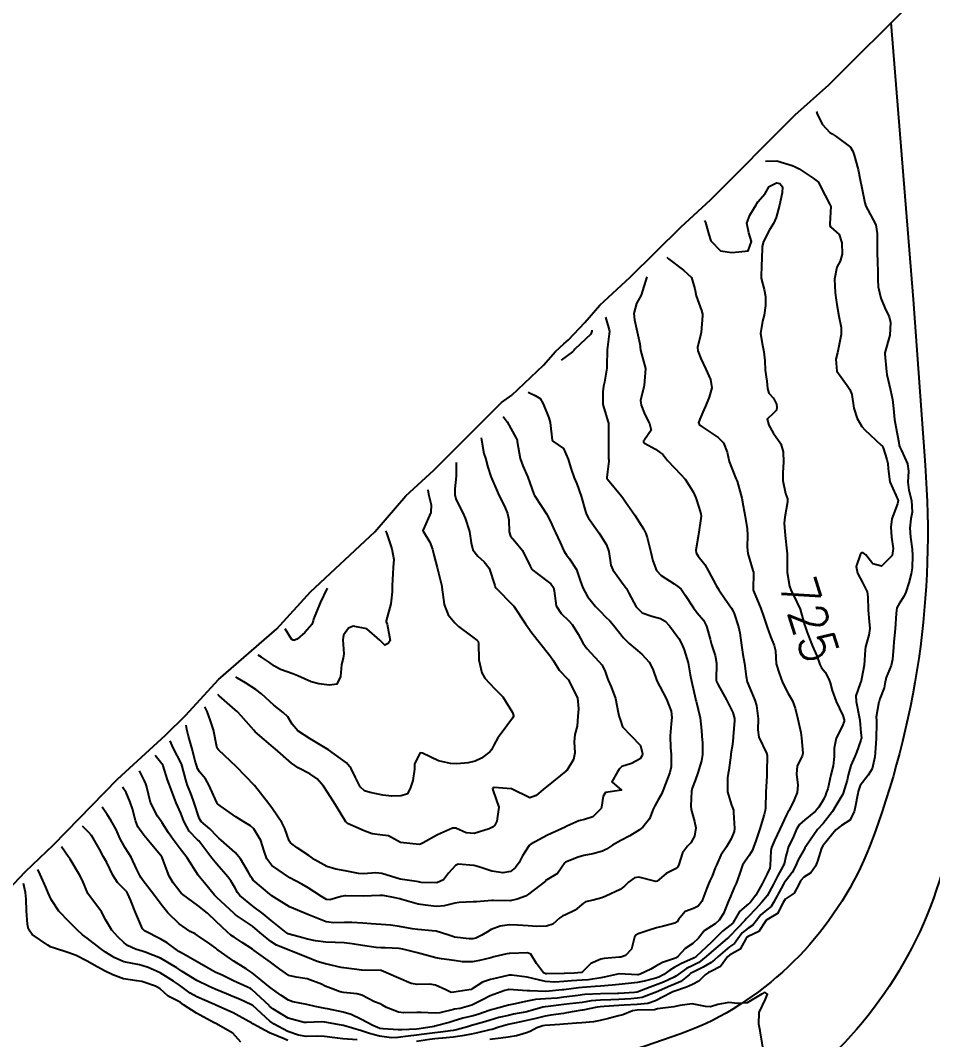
# Model space of a CAD drawing. Header units: metres. Extents: x 318500 to 325275, y 7408834 to 7428799.
# Drawn here: x 320435.3 to 320534.7, y 7414745.8 to 7414856.9 of the extents above; entities that cross this region are included whole.
import ezdxf
from ezdxf.enums import TextEntityAlignment as Align

# ---------------------------------------------------------------- set-up
doc = ezdxf.new("R2010")
doc.units = ezdxf.units.M
doc.header["$MEASUREMENT"] = 0
for name, color, linetype in [('Area', 45, 'Continuous'), ('Cotas', 45, 'Continuous'), ('Curvas de Nivel 1m', 11, 'Continuous'), ('Curvas de Nivel 5m', 15, 'Continuous'), ('Vias Primárias', 230, 'Continuous')]:
    doc.layers.add(name, color=color, linetype=linetype)
doc.styles.add('Style-STANDARD', font='STANDARD.shx')

msp = doc.modelspace()

# ---------------------------------------------------------------- linework, layer by layer
at = {"layer": 'Area'}
msp.add_lwpolyline([(320433.32, 7414761.45), (320435.8, 7414764.08), (320438.86, 7414766.99), (320445.84, 7414774.17), (320451.06, 7414778.94), (320453.3, 7414781.13), (320456.85, 7414785.02), (320463.21, 7414790.54), (320466.86, 7414794.56), (320473.9, 7414801.11), (320477.28, 7414805.05), (320480.32, 7414807.85), (320483.43, 7414810.95), (320485.82, 7414813.36), (320487.68, 7414815.2), (320488.81, 7414816), (320492.25, 7414819.27), (320493.56, 7414820.77), (320494.49, 7414821.61), (320494.98, 7414822.04), (320496.77, 7414823.93), (320498.42, 7414825.82), (320501.72, 7414828.86), (320507.27, 7414834.35), (320510.46, 7414837.3), (320519.71, 7414846.58), (320523.38, 7414849.85), (320532.69, 7414859.17)], dxfattribs=at)
at = {"layer": 'Curvas de Nivel 1m', "flags": 128}
for points, elevation in [([(320522.01, 7414846.92), (320522.09, 7414846.68), (320522.65, 7414845.56), (320523.49, 7414844.65), (320523.74, 7414844.49), (320524.16, 7414844.22), (320525.72, 7414843.04), (320525.99, 7414842.62), (320526.14, 7414842.17), (320526.57, 7414840.61), (320526.79, 7414839.49), (320526.95, 7414838.61), (320527.28, 7414836.96), (320527.39, 7414836.6), (320527.62, 7414836.21), (320528.47, 7414834.59), (320528.65, 7414833.64), (320528.64, 7414832.58), (320528.65, 7414831.5), (320528.67, 7414830.58), (320528.7, 7414829.41), (320528.7, 7414828.58), (320528.75, 7414827.81), (320529.02, 7414826.58), (320529.48, 7414825.53), (320529.94, 7414824.56), (320530.07, 7414823.95), (320530.01, 7414822.56), (320529.47, 7414820.62), (320529.46, 7414820.57), (320529.46, 7414820.52), (320529.65, 7414818.57), (320529.69, 7414818.26), (320530.08, 7414816.56), (320530.32, 7414815.53), (320530.43, 7414814.55), (320530.52, 7414813.35), (320530.66, 7414812.55), (320530.99, 7414810.84), (320531.04, 7414810.54), (320531.09, 7414810.36), (320531.27, 7414809.98), (320531.93, 7414808.53), (320532.04, 7414807.74), (320531.97, 7414806.53), (320532.1, 7414805.65), (320532.39, 7414804.53), (320532.46, 7414803.26), (320532.29, 7414802.53), (320532.19, 7414801.5), (320532.28, 7414800.53), (320532.43, 7414799.23), (320532.5, 7414798.53), (320532.45, 7414797.18), (320532.32, 7414796.53), (320532.07, 7414795.55), (320531.75, 7414794.53), (320531.54, 7414794.05), (320531.05, 7414793.33), (320530.77, 7414792.82), (320530.73, 7414792.54), (320530.72, 7414792.23), (320530.59, 7414790.55), (320530.44, 7414789.11), (320530.4, 7414788.55), (320530.31, 7414787.21), (320530.15, 7414786.55), (320529.63, 7414785.24), (320529.47, 7414784.56), (320529.4, 7414784.1), (320528.91, 7414782.9), (320528.85, 7414782.63), (320528.83, 7414782.57), (320528.54, 7414780.92), (320528.55, 7414780.57), (320528.57, 7414780.26), (320528.52, 7414778.58), (320528.41, 7414777.01), (320528.37, 7414776.58), (320528.1, 7414775.29), (320527.65, 7414774.59), (320526.79, 7414773.46), (320526.56, 7414772.83), (320526.52, 7414772.6), (320526.24, 7414771.12), (320526.11, 7414770.61), (320525.67, 7414769.68), (320524.73, 7414769.12), (320524.14, 7414768.63), (320522.7, 7414766.9), (320522.57, 7414766.65), (320522.12, 7414765.21), (320521.91, 7414764.66), (320521.4, 7414763.93), (320520.65, 7414763.49), (320520.26, 7414763.07), (320520.08, 7414762.69), (320519.59, 7414761.73), (320518.62, 7414761.09), (320518.37, 7414760.7), (320517.78, 7414759.53), (320516.59, 7414758.82), (320516.54, 7414758.78), (320516.51, 7414758.73), (320515.74, 7414757.57), (320514.56, 7414757), (320514.41, 7414756.91), (320514.32, 7414756.76), (320513.69, 7414755.63), (320512.54, 7414754.97), (320512.32, 7414754.78), (320511.57, 7414753.74), (320510.52, 7414753.21), (320510.24, 7414753.09), (320509.88, 7414752.82), (320509.18, 7414752.15), (320508.49, 7414751.78), (320507.85, 7414751.48), (320506.48, 7414751.01), (320506.37, 7414750.97), (320506.16, 7414750.86), (320504.47, 7414749.99), (320503.64, 7414749.72), (320502.47, 7414749.6), (320501.07, 7414749.54), (320500.47, 7414749.49), (320498.87, 7414749.37), (320498.46, 7414749.35), (320498.12, 7414749.32), (320496.57, 7414748.99), (320496.48, 7414748.97), (320496.46, 7414748.96), (320494.79, 7414748.68), (320494.45, 7414748.63), (320493.07, 7414748.42), (320492.45, 7414748.32), (320491.43, 7414748.08), (320490.44, 7414747.84), (320489.81, 7414747.71), (320488.43, 7414747.42), (320488.18, 7414747.36), (320487.4, 7414747.12), (320486.67, 7414746.88), (320486.43, 7414746.82), (320485.06, 7414746.5), (320484.42, 7414746.37), (320483.4, 7414746.18), (320482.41, 7414746.02), (320481.66, 7414745.95), (320480.41, 7414745.85), (320479.84, 7414745.78), (320478.41, 7414745.56)], 723), ([(320516.48, 7414841.53), (320517.69, 7414841.55), (320519.36, 7414841.03), (320519.68, 7414840.9), (320520.14, 7414840.7), (320521.67, 7414839.68), (320522.23, 7414839.23), (320522.5, 7414838.67), (320523.42, 7414836.87), (320523.56, 7414836.65), (320523.58, 7414836.6), (320523.46, 7414834.65), (320523.46, 7414834.52), (320523.6, 7414834.34), (320524.49, 7414833.54), (320524.78, 7414832.63), (320524.83, 7414831.37), (320524.59, 7414830.63), (320524.23, 7414829.95), (320523.98, 7414828.64), (320524.05, 7414827.19), (320524.12, 7414826.64), (320524.25, 7414825.88), (320524.47, 7414824.64), (320524.7, 7414823.38), (320524.7, 7414822.63), (320524.52, 7414821.73), (320524.31, 7414820.64), (320524.12, 7414819.93), (320524.25, 7414818.64), (320525.37, 7414817.06), (320525.67, 7414816.62), (320525.87, 7414816.1), (320526.09, 7414814.61), (320526.46, 7414813.47), (320526.96, 7414812.6), (320527.3, 7414812.25), (320529.08, 7414810.57), (320529.19, 7414810.48), (320529.28, 7414810.29), (320529.69, 7414808.99), (320529.79, 7414808.56), (320529.82, 7414808), (320530, 7414806.56), (320530.66, 7414805.1), (320530.91, 7414804.54), (320530.84, 7414804.18), (320530.24, 7414802.55), (320530.11, 7414801.61), (320530.2, 7414800.55), (320530.39, 7414799.29), (320530.28, 7414798.55), (320529.11, 7414797.39), (320528.16, 7414797.64), (320527.41, 7414798.6), (320527.12, 7414798.83), (320526.92, 7414798.81), (320526.79, 7414798.6), (320526.36, 7414797.35), (320526.48, 7414796.61), (320527.08, 7414795.51), (320527.53, 7414794.59), (320527.62, 7414794.03), (320527.66, 7414792.59), (320527.77, 7414791.33), (320527.82, 7414790.59), (320527.73, 7414789.87), (320527.36, 7414788.59), (320527.31, 7414788.27), (320527.2, 7414786.6), (320526.94, 7414785.07), (320526.84, 7414784.7), (320526.79, 7414784.6), (320526.29, 7414783.23), (320526.33, 7414782.61), (320526.72, 7414780.76), (320526.75, 7414780.6), (320526.87, 7414779.21), (320526.91, 7414778.65), (320526.91, 7414778.6), (320526.9, 7414778.56), (320526.86, 7414778.4), (320526.38, 7414777.06), (320526.19, 7414776.61), (320525.78, 7414775.64), (320525.49, 7414774.61), (320525.35, 7414774.05), (320524.92, 7414772.62), (320524.88, 7414772.52), (320524.78, 7414772.35), (320524.13, 7414771.26), (320523.76, 7414770.63), (320522.73, 7414769.34), (320522.13, 7414768.66), (320520.85, 7414766.83), (320520.76, 7414766.68), (320520.74, 7414766.64), (320520.7, 7414766.58), (320520.02, 7414765.35), (320519.75, 7414764.69), (320519.37, 7414763.98), (320518.65, 7414763.05), (320518.5, 7414762.84), (320518.43, 7414762.7), (320518.17, 7414762.24), (320517.35, 7414760.72), (320517.07, 7414760.27), (320516.61, 7414759.91), (320515.96, 7414759.38), (320515.47, 7414758.75), (320515.08, 7414758.25), (320514.58, 7414757.92), (320513.92, 7414757.42), (320513.43, 7414756.77), (320513.07, 7414756.26), (320512.55, 7414755.87), (320511.25, 7414754.8), (320510.89, 7414754.45), (320510.53, 7414754.19), (320509.68, 7414753.67), (320508.51, 7414753.1), (320508.34, 7414753.01), (320508.13, 7414752.84), (320507.24, 7414752.11), (320506.49, 7414751.76), (320505.85, 7414751.51), (320504.48, 7414750.9), (320504.44, 7414750.89), (320503.02, 7414750.36), (320502.47, 7414750.27), (320501.79, 7414750.23), (320500.47, 7414750.14), (320499.62, 7414750.1), (320498.47, 7414750.06), (320497.47, 7414749.98), (320496.47, 7414749.83), (320495.11, 7414749.65), (320494.47, 7414749.58), (320492.79, 7414749.37), (320492.46, 7414749.34), (320492.2, 7414749.31), (320491.32, 7414749.06), (320490.66, 7414748.86), (320490.46, 7414748.81), (320489.01, 7414748.53), (320488.45, 7414748.41), (320487.39, 7414748.17), (320486.44, 7414747.9), (320485.86, 7414747.71), (320484.43, 7414747.29), (320484.32, 7414747.26), (320484, 7414747.16), (320482.77, 7414746.83), (320482.42, 7414746.77), (320481.03, 7414746.59), (320480.42, 7414746.52), (320479.28, 7414746.36), (320478.42, 7414746.26), (320477.51, 7414746.15), (320476.41, 7414746.01), (320475.7, 7414745.98), (320474.41, 7414746.13), (320473.29, 7414746.43), (320472.42, 7414746.71), (320470.47, 7414747.3), (320470.43, 7414747.31), (320470.25, 7414747.34), (320468.43, 7414747.67), (320468.11, 7414747.7), (320466.43, 7414747.64), (320466.18, 7414747.65), (320464.44, 7414748.11), (320462.77, 7414749.13), (320462.46, 7414749.39), (320462.39, 7414749.45), (320460.48, 7414751.24), (320460.34, 7414751.33), (320460, 7414751.48), (320458.49, 7414752.19), (320457.24, 7414752.78), (320456.5, 7414753.13), (320455.74, 7414753.54), (320454.52, 7414754.26), (320453, 7414755.1), (320452.54, 7414755.38), (320452.25, 7414755.58), (320451.26, 7414756.31), (320450.55, 7414756.71), (320448.8, 7414757.63), (320448.56, 7414757.86), (320447.79, 7414759.64), (320447.25, 7414761.01), (320446.97, 7414761.65), (320446.84, 7414761.88), (320446.62, 7414762.12), (320445.85, 7414762.89), (320445.35, 7414763.68), (320444.66, 7414765.07), (320444.33, 7414765.69), (320443.87, 7414766.51), (320443.18, 7414767.71), (320443, 7414768), (320442.71, 7414768.35), (320442.01, 7414769.02)], 724), ([(320505.71, 7414831.04), (320505.9, 7414830.88), (320507.53, 7414829.64), (320508.39, 7414828.85), (320508.77, 7414827.59), (320508.92, 7414826.85), (320509.48, 7414825.24), (320509.59, 7414824.84), (320509.59, 7414824.71), (320509.44, 7414822.84), (320509.06, 7414821.21), (320509.08, 7414820.84), (320509.41, 7414820), (320509.97, 7414818.83), (320510.47, 7414817.73), (320510.62, 7414816.82), (320510.33, 7414815.81), (320509.91, 7414814.83), (320509.75, 7414814.42), (320509.32, 7414813.39), (320509.17, 7414812.99), (320509.22, 7414812.84), (320509.31, 7414812.75), (320509.57, 7414812.57), (320511.29, 7414811.4), (320511.9, 7414810.8), (320512.28, 7414809.81), (320512.49, 7414808.79), (320513.23, 7414806.94), (320513.3, 7414806.78), (320513.36, 7414806.65), (320513.87, 7414804.77), (320514.02, 7414803.94), (320514.24, 7414802.77), (320514.48, 7414801.45), (320514.5, 7414800.77), (320514.46, 7414799.44), (320514.54, 7414798.77), (320515.1, 7414796.91), (320515.14, 7414796.8), (320515.15, 7414796.76), (320515.15, 7414796.71), (320515.12, 7414794.76), (320515.14, 7414794.68), (320515.94, 7414792.75), (320516.23, 7414791.94), (320516.63, 7414790.74), (320517, 7414789.72), (320517.4, 7414788.72), (320517.54, 7414788.16), (320517.63, 7414786.72), (320517.94, 7414785.7), (320518.3, 7414784.71), (320518.92, 7414783.5), (320519.42, 7414782.69), (320519.69, 7414781.9), (320519.99, 7414780.69), (320520.3, 7414779.25), (320520.4, 7414778.68), (320520.53, 7414776.98), (320520.46, 7414776.68), (320519.9, 7414775.6), (320519.84, 7414774.69), (320519.97, 7414773.5), (320519.9, 7414772.69), (320519.57, 7414771.89), (320519, 7414770.7), (320518.9, 7414770.55), (320518.74, 7414770.28), (320518.03, 7414768.71), (320517.46, 7414767.47), (320517.13, 7414766.72), (320517.06, 7414766.36), (320516.98, 7414764.73), (320516.92, 7414764.47), (320516.66, 7414763.82), (320516.27, 7414763.11), (320516.09, 7414762.74), (320515.41, 7414761.53), (320514.83, 7414760.76), (320514.73, 7414760.64), (320514.62, 7414760.55), (320513.64, 7414759.73), (320513.1, 7414758.77), (320512.89, 7414758.47), (320512.58, 7414758.22), (320511.76, 7414757.6), (320510.97, 7414756.8), (320510.56, 7414756.38), (320508.89, 7414754.83), (320508.69, 7414754.68), (320508.54, 7414754.6), (320507.31, 7414754.07), (320506.52, 7414753.64), (320506.03, 7414753.35), (320505.37, 7414752.88), (320504.83, 7414752.56), (320504.5, 7414752.45), (320503.25, 7414752.15), (320502.5, 7414751.98), (320501.53, 7414751.89), (320500.49, 7414751.79), (320499.75, 7414751.7), (320498.49, 7414751.61), (320497.91, 7414751.56), (320496.49, 7414751.44), (320496.08, 7414751.41), (320494.48, 7414751.21), (320494.31, 7414751.2), (320492.9, 7414751.04), (320492.48, 7414751.02), (320490.79, 7414751.07), (320490.48, 7414751.09), (320488.48, 7414751.22), (320488.37, 7414751.21), (320488.04, 7414751.11), (320486.47, 7414750.53), (320485.54, 7414750.07), (320484.46, 7414749.53), (320483.19, 7414749.17), (320482.57, 7414749.07), (320482.46, 7414749.05), (320480.96, 7414748.7), (320480.45, 7414748.66), (320478.95, 7414748.73), (320478.45, 7414748.72), (320477.02, 7414748.68), (320476.45, 7414748.76), (320475.15, 7414749.28), (320474.71, 7414749.53), (320474.46, 7414749.66), (320473.86, 7414749.9), (320472.47, 7414750.6), (320471.93, 7414750.77), (320470.48, 7414750.89), (320470.09, 7414750.96), (320469.04, 7414751.36), (320468.48, 7414751.6), (320468.06, 7414751.8), (320466.5, 7414752.4), (320465.32, 7414752.58), (320464.5, 7414752.77), (320463.54, 7414753.43), (320462.52, 7414754.22), (320460.73, 7414755.47), (320460.54, 7414755.61), (320459.43, 7414756.37), (320458.55, 7414756.92), (320458.21, 7414757.16), (320457.78, 7414757.51), (320456.58, 7414758.65), (320455.64, 7414759.54), (320454.6, 7414760.38), (320452.95, 7414761.58), (320452.77, 7414761.73), (320452.62, 7414761.92), (320451.91, 7414762.87), (320451.48, 7414763.6), (320450.76, 7414765.52), (320450.72, 7414765.61), (320450.67, 7414765.68), (320449.09, 7414767.63), (320448.91, 7414767.84), (320448.7, 7414768.07), (320448.04, 7414768.97), (320447.79, 7414769.64), (320447.46, 7414770.92), (320447.23, 7414771.65), (320446.77, 7414772.71), (320446.37, 7414773.27)], 726), ([(320503.52, 7414828.92), (320502.91, 7414826.93), (320502.4, 7414826.02), (320502.11, 7414824.93), (320502.18, 7414824.22), (320502.48, 7414822.93), (320502.75, 7414821.6), (320502.85, 7414820.93), (320503.39, 7414818.92), (320503.23, 7414817.05), (320503.2, 7414816.92), (320502.84, 7414815.43), (320502.9, 7414814.92), (320503.32, 7414813.91), (320503.83, 7414812.91), (320504.01, 7414812.2), (320503.28, 7414811.15), (320503.18, 7414811.02), (320503.16, 7414810.92), (320503.28, 7414810.78), (320504.48, 7414810.11), (320505.27, 7414809.55), (320505.56, 7414809.18), (320505.77, 7414808.88), (320507.24, 7414807.37), (320507.7, 7414806.86), (320508.58, 7414805.47), (320508.86, 7414804.84), (320509.19, 7414803.79), (320509.4, 7414803.06), (320509.44, 7414802.84), (320509.43, 7414802.58), (320509.15, 7414800.84), (320508.86, 7414799.11), (320508.89, 7414798.84), (320509.12, 7414798.48), (320509.85, 7414797.57), (320510.26, 7414796.82), (320511.08, 7414795.28), (320511.37, 7414794.81), (320512.07, 7414793.78), (320512.76, 7414792.78), (320512.86, 7414792.61), (320513.03, 7414792.2), (320513.52, 7414790.77), (320513.66, 7414790.12), (320513.83, 7414788.77), (320513.99, 7414787.76), (320514.18, 7414786.77), (320514.36, 7414785.35), (320514.46, 7414784.76), (320514.92, 7414783.65), (320515.31, 7414782.75), (320515.48, 7414782.18), (320515.67, 7414780.75), (320515.63, 7414779.52), (320515.73, 7414778.75), (320516.58, 7414776.99), (320516.64, 7414776.73), (320516.6, 7414774.94), (320516.59, 7414774.73), (320516.59, 7414774.52), (320516.5, 7414772.73), (320516.47, 7414771.02), (320516.44, 7414770.73), (320516.32, 7414770.31), (320515.83, 7414768.74), (320515.41, 7414767.45), (320515.17, 7414766.75), (320515.04, 7414766.41), (320514.69, 7414765.83), (320514.23, 7414765.22), (320513.96, 7414764.77), (320513.63, 7414763.79), (320513.27, 7414762.77), (320513.06, 7414762.35), (320512.63, 7414761.36), (320512.4, 7414760.78), (320511.87, 7414759.52), (320511.41, 7414758.8), (320510.98, 7414758.4), (320510.58, 7414758.13), (320509.79, 7414757.61), (320509.16, 7414756.83), (320508.55, 7414756.26), (320507.71, 7414755.69), (320506.95, 7414754.86), (320506.71, 7414754.69), (320506.54, 7414754.62), (320505.24, 7414754.16), (320504.52, 7414753.77), (320503.96, 7414753.46), (320502.8, 7414752.91), (320502.58, 7414752.84), (320502.51, 7414752.83), (320500.53, 7414752.92), (320500.51, 7414752.92), (320498.89, 7414752.57), (320498.5, 7414752.51), (320497.19, 7414752.3), (320496.5, 7414752.23), (320495.33, 7414752.17), (320494.5, 7414752.11), (320493.49, 7414752.04), (320492.5, 7414752.1), (320491.12, 7414752.44), (320490.5, 7414752.58), (320488.79, 7414752.81), (320488.51, 7414752.8), (320487.14, 7414752.48), (320486.5, 7414752.32), (320485.61, 7414752.02), (320484.48, 7414751.29), (320484.39, 7414751.24), (320483.9, 7414751.16), (320482.48, 7414750.93), (320482.22, 7414750.92), (320481.61, 7414751.19), (320480.49, 7414751.69), (320479.89, 7414751.82), (320478.49, 7414751.76), (320477.85, 7414751.88), (320476.5, 7414752.45), (320474.56, 7414753.29), (320474.51, 7414753.31), (320474.49, 7414753.31), (320472.51, 7414753.34), (320472.48, 7414753.34), (320470.51, 7414753.59), (320470.21, 7414753.64), (320468.52, 7414754.03), (320467.6, 7414754.3), (320466.53, 7414754.71), (320464.79, 7414755.42), (320464.61, 7414755.49), (320464.54, 7414755.51), (320463.18, 7414756.08), (320462.55, 7414756.45), (320461.35, 7414757.46), (320460.57, 7414758.12), (320458.71, 7414759.38), (320458.59, 7414759.46), (320458.54, 7414759.5), (320456.62, 7414761.31), (320456.4, 7414761.53), (320455.27, 7414762.9), (320454.75, 7414763.55), (320454.64, 7414763.71), (320453.42, 7414765.57), (320452.68, 7414766.57), (320451.89, 7414767.59), (320451.41, 7414768.3), (320450.72, 7414769.41), (320450.63, 7414769.52), (320450.56, 7414769.61), (320450.21, 7414770.14), (320449.43, 7414771.62), (320448.99, 7414773.42), (320448.94, 7414773.63), (320448.78, 7414773.98), (320448.23, 7414775.08)], 727), ([(320499.01, 7414824.52), (320499.44, 7414823.12), (320499.47, 7414822.97), (320499.44, 7414822.7), (320499.21, 7414820.97), (320499.17, 7414819.2), (320499.16, 7414818.97), (320498.91, 7414817.44), (320498.82, 7414816.98), (320498.73, 7414816.36), (320498.74, 7414814.98), (320499.31, 7414813.06), (320499.34, 7414812.97), (320499.35, 7414812.93), (320499.35, 7414810.97), (320499.37, 7414809.08), (320499.38, 7414808.97), (320499.39, 7414808.83), (320499.24, 7414807.67), (320499.16, 7414807.04), (320499.17, 7414806.97), (320499.23, 7414806.87), (320500.81, 7414804.95), (320500.97, 7414804.72), (320501.19, 7414804.4), (320502.23, 7414802.93), (320503.16, 7414801.44), (320503.43, 7414800.92), (320503.56, 7414800.49), (320503.96, 7414798.91), (320504.18, 7414797.97), (320504.58, 7414796.9), (320505.09, 7414796.37), (320506.51, 7414795.44), (320507.07, 7414795.06), (320507.28, 7414794.86), (320507.72, 7414794.2), (320508.61, 7414792.84), (320509.03, 7414792.3), (320509.69, 7414791.5), (320510.02, 7414790.82), (320510.42, 7414789.4), (320510.58, 7414788.82), (320510.97, 7414787.65), (320511.13, 7414786.81), (320511.08, 7414784.95), (320511.11, 7414784.81), (320511.3, 7414784.44), (320512.22, 7414782.79), (320512.89, 7414781.44), (320513.09, 7414780.78), (320513.1, 7414780.56), (320512.95, 7414778.78), (320512.95, 7414778.69), (320512.85, 7414777.95), (320512.7, 7414776.91), (320512.69, 7414776.78), (320512.46, 7414775.13), (320512.39, 7414774.79), (320512.31, 7414774.3), (320512.32, 7414772.79), (320512.76, 7414771.31), (320512.96, 7414770.78), (320512.99, 7414770.53), (320513.1, 7414768.78), (320513.05, 7414768.44), (320512.71, 7414767.64), (320512.21, 7414766.79), (320511.61, 7414765.87), (320511.11, 7414764.8), (320510.99, 7414764.48), (320510.65, 7414763.57), (320510.4, 7414763.06), (320510.29, 7414762.82), (320510.08, 7414762.26), (320509.52, 7414760.83), (320509.14, 7414760.31), (320508.61, 7414760.07), (320507.72, 7414759.73), (320506.99, 7414758.86), (320506.82, 7414758.62), (320506.58, 7414758.46), (320505.33, 7414758.12), (320504.58, 7414757.94), (320503.8, 7414757.68), (320502.57, 7414757.28), (320502.33, 7414757.15), (320502.2, 7414756.92), (320501.85, 7414755.63), (320501.19, 7414754.93), (320500.71, 7414754.76), (320500.54, 7414754.74), (320498.88, 7414754.62), (320498.53, 7414754.55), (320497.44, 7414754.07), (320496.51, 7414753.16), (320496.41, 7414753.09), (320495.62, 7414753), (320494.56, 7414752.97), (320494.51, 7414752.97), (320492.64, 7414752.92), (320492.51, 7414752.93), (320492.26, 7414753.05), (320491.51, 7414754.07), (320490.87, 7414755.07), (320490.54, 7414755.23), (320488.61, 7414755.17), (320488.54, 7414755.16), (320488.26, 7414755.1), (320486.87, 7414754.79), (320486.53, 7414754.7), (320485.28, 7414754.39), (320484.53, 7414754.26), (320483.44, 7414754.25), (320482.53, 7414754.38), (320481.14, 7414754.59), (320480.53, 7414754.68), (320478.54, 7414755.23), (320476.93, 7414755.64), (320476.54, 7414755.71), (320475.02, 7414755.76), (320474.54, 7414755.76), (320474.02, 7414755.82), (320472.55, 7414756.04), (320471.43, 7414756.2), (320470.55, 7414756.31), (320469.56, 7414756.36), (320468.55, 7414756.38), (320467.42, 7414756.52), (320466.55, 7414756.72), (320466.03, 7414756.87), (320464.56, 7414757.26), (320464.44, 7414757.3), (320464.23, 7414757.43), (320462.58, 7414758.74), (320461.72, 7414759.46), (320460.6, 7414760.33), (320459.16, 7414761.49), (320458.91, 7414761.79), (320458.63, 7414762.36), (320458.21, 7414763.08), (320457.88, 7414763.51), (320456.66, 7414764.88), (320456.11, 7414765.54), (320454.7, 7414767.42), (320454.56, 7414767.55), (320453.64, 7414768.5), (320453.07, 7414769.57), (320452.73, 7414770.45), (320452.24, 7414771.59), (320451.91, 7414772.44), (320451.46, 7414773.6), (320451.28, 7414774.1), (320450.82, 7414775.61), (320450.8, 7414775.64), (320449.94, 7414776.74)], 728), ([(320497.53, 7414823.09), (320497.54, 7414823), (320497.44, 7414822.67), (320495.7, 7414821.02), (320495.56, 7414820.88), (320495.42, 7414820.73), (320494.2, 7414819.84)], 729), ([(320490.6, 7414816.34), (320491.35, 7414815.97), (320491.92, 7414815.64), (320492.23, 7414815.07), (320492.84, 7414813.53), (320492.99, 7414813.05), (320493.23, 7414811.11), (320493.24, 7414811.05), (320493.25, 7414811.02), (320493.28, 7414811), (320494.43, 7414810.19), (320494.96, 7414809.02), (320495.25, 7414808.07), (320495.62, 7414807.02), (320495.89, 7414806.34), (320496.39, 7414805.01), (320496.86, 7414803.33), (320496.95, 7414803), (320497.17, 7414802.59), (320498.35, 7414800.98), (320499.13, 7414799.71), (320499.38, 7414798.97), (320499.62, 7414797.48), (320499.82, 7414796.96), (320501.07, 7414795.27), (320501.32, 7414794.94), (320501.56, 7414794.44), (320502.36, 7414792.93), (320503.03, 7414792.29), (320504.06, 7414791.94), (320505.03, 7414791.66), (320505.52, 7414791.38), (320506.01, 7414790.88), (320507, 7414789.5), (320507.34, 7414788.86), (320507.59, 7414788.24), (320508.03, 7414786.85), (320508.27, 7414785.52), (320508.38, 7414784.85), (320508.82, 7414782.93), (320508.85, 7414782.84), (320508.91, 7414782.66), (320509.35, 7414780.83), (320509.49, 7414779.45), (320509.54, 7414778.83), (320509.6, 7414778.08), (320509.6, 7414776.83), (320509.48, 7414776.17), (320509.09, 7414774.84), (320508.79, 7414774.02), (320508.46, 7414773.17), (320508.4, 7414772.84), (320508.34, 7414771.26), (320508.36, 7414770.84), (320508.73, 7414769.54), (320508.87, 7414768.84), (320508.71, 7414767.96), (320508.32, 7414767.23), (320507.95, 7414766.85), (320507.4, 7414766.14), (320507.02, 7414764.86), (320506.91, 7414764.61), (320506.66, 7414764.4), (320505.65, 7414763.88), (320504.64, 7414763.03), (320504.52, 7414763.01), (320502.65, 7414763.48), (320502.18, 7414763.39), (320501.53, 7414762.93), (320501.09, 7414762.48), (320500.63, 7414762.14), (320499.07, 7414761.41), (320498.62, 7414761.24), (320497.68, 7414760.98), (320496.83, 7414760.79), (320496.61, 7414760.63), (320495.73, 7414759.88), (320494.59, 7414759.35), (320494.37, 7414759.25), (320494.05, 7414759.03), (320493.27, 7414758.35), (320492.58, 7414758.13), (320491.54, 7414758.1), (320490.58, 7414758.16), (320489.42, 7414758.24), (320488.58, 7414758.27), (320487.54, 7414758.15), (320486.57, 7414757.76), (320486.17, 7414757.53), (320485.55, 7414757.14), (320484.88, 7414756.83), (320484.56, 7414756.76), (320484.17, 7414756.76), (320482.56, 7414756.95), (320482.37, 7414757), (320481.84, 7414757.19), (320480.57, 7414757.58), (320480.14, 7414757.64), (320478.57, 7414757.76), (320477.96, 7414757.84), (320476.57, 7414758.09), (320475.61, 7414758.24), (320474.58, 7414758.31), (320473.5, 7414758.38), (320472.58, 7414758.45), (320471.38, 7414758.53), (320470.58, 7414758.55), (320469.42, 7414758.51), (320468.58, 7414758.61), (320466.59, 7414759.39), (320464.6, 7414760.25), (320462.67, 7414761.45), (320462.64, 7414761.47), (320462.62, 7414761.48), (320462.45, 7414761.62), (320460.64, 7414763.15), (320460.5, 7414763.33), (320460.42, 7414763.47), (320460.08, 7414764.05), (320459.23, 7414765.49), (320458.68, 7414766.16), (320457.13, 7414767.52), (320456.88, 7414767.71), (320456.7, 7414767.89), (320455.92, 7414768.74), (320454.97, 7414769.55), (320454.73, 7414769.9), (320454.21, 7414771.56), (320453.91, 7414772.42), (320453.45, 7414773.57), (320453.28, 7414774.07), (320452.89, 7414775.58), (320452.8, 7414775.83), (320451.92, 7414777.59), (320451.58, 7414778.34)], 729), ([(320485.48, 7414811.35), (320485.52, 7414811.16), (320485.78, 7414809.67), (320485.93, 7414809.15), (320486.21, 7414808.18), (320486.52, 7414807.14), (320487.21, 7414805.56), (320487.41, 7414805.13), (320488, 7414803.93), (320488.35, 7414803.11), (320488.48, 7414802.42), (320488.54, 7414801.11), (320488.67, 7414800.64), (320489.13, 7414800.09), (320489.97, 7414799.09), (320490.81, 7414797.37), (320490.97, 7414797.08), (320491.1, 7414796.94), (320491.58, 7414796.59), (320493.08, 7414795.44), (320493.37, 7414795.05), (320493.44, 7414794.67), (320493.66, 7414793.04), (320494.2, 7414792.2), (320495.02, 7414791.42), (320495.38, 7414791.02), (320496.06, 7414789.95), (320496.57, 7414789), (320496.98, 7414788.39), (320498.31, 7414786.98), (320498.61, 7414786.63), (320498.95, 7414785.99), (320499.22, 7414785.24), (320499.33, 7414784.96), (320499.66, 7414784.23), (320500.11, 7414782.95), (320500.42, 7414781.41), (320500.53, 7414780.95), (320500.61, 7414780.67), (320500.87, 7414779.85), (320501.78, 7414778.93), (320502.84, 7414777.82), (320503.04, 7414776.92), (320503.02, 7414776.72), (320502.82, 7414776.38), (320501.87, 7414775.87), (320500.81, 7414775.52), (320500.51, 7414775.24), (320500.32, 7414774.95), (320499.7, 7414773.87), (320500.78, 7414772.94), (320499.03, 7414772.72), (320498.77, 7414772.3), (320498.6, 7414771.12), (320498.55, 7414770.97), (320497.66, 7414770.06), (320496.73, 7414769.75), (320496.12, 7414769.62), (320494.81, 7414769.02), (320494.75, 7414768.99), (320494.72, 7414768.98), (320494.64, 7414768.94), (320492.71, 7414768.05), (320490.87, 7414767.08), (320490.77, 7414767.01), (320490.7, 7414766.93), (320489.97, 7414765.8), (320489.61, 7414765.09), (320489.23, 7414764.53), (320488.66, 7414764.11), (320487.82, 7414763.94), (320486.65, 7414764.12), (320485.22, 7414764.59), (320484.66, 7414764.74), (320482.97, 7414764.88), (320482.66, 7414764.76), (320481.93, 7414763.91), (320481.36, 7414763.2), (320480.64, 7414762.87), (320478.95, 7414762.91), (320478.64, 7414762.97), (320478.41, 7414763.01), (320476.64, 7414763.26), (320474.65, 7414763.86), (320474.01, 7414763.94), (320472.65, 7414763.84), (320472.1, 7414763.87), (320470.65, 7414764.16), (320469.65, 7414764.36), (320468.66, 7414764.64), (320467.33, 7414765.38), (320466.68, 7414765.84), (320465.42, 7414766.68), (320464.7, 7414767.2), (320464.55, 7414767.42), (320464.07, 7414768.79), (320463.75, 7414769.43), (320462.74, 7414770.92), (320462.35, 7414771.45), (320460.78, 7414773.48), (320458.8, 7414775.5), (320456.83, 7414777.35), (320456.72, 7414777.53), (320456.68, 7414777.69), (320456.29, 7414779.54), (320455.94, 7414780.61), (320455.61, 7414781.55), (320455.36, 7414782.03)], 731), ([(320482.75, 7414808.69), (320482.76, 7414807.19), (320482.59, 7414805.81), (320482.59, 7414805.19), (320482.71, 7414804.7), (320483.19, 7414803.72), (320483.48, 7414803.18), (320483.73, 7414802.61), (320484.19, 7414801.17), (320484.38, 7414799.92), (320484.58, 7414799.17), (320485.11, 7414798.47), (320485.81, 7414797.85), (320486.35, 7414797.14), (320486.95, 7414795.25), (320486.99, 7414795.13), (320487.07, 7414795), (320488.95, 7414793.1), (320489, 7414793.06), (320489.04, 7414793.02), (320490.31, 7414791.09), (320491.01, 7414790.11), (320491.84, 7414789.07), (320492.97, 7414787.64), (320493.35, 7414787.04), (320493.96, 7414786.05), (320494.94, 7414785.02), (320495.96, 7414783.01), (320496.07, 7414781.83), (320496.02, 7414781.01), (320495.94, 7414779.93), (320495.7, 7414779.01), (320495.62, 7414778.24), (320495.69, 7414777.01), (320495.52, 7414776.31), (320494.8, 7414775.11), (320494.77, 7414775.06), (320494.72, 7414775.02), (320492.78, 7414773.46), (320492.27, 7414773.06), (320491.47, 7414772.37), (320490.77, 7414772.12), (320488.78, 7414773.1), (320486.89, 7414773.24), (320486.78, 7414773.21), (320486.72, 7414773.13), (320486.78, 7414772.89), (320487.4, 7414771.12), (320487.17, 7414769.57), (320486.95, 7414769.13), (320486.72, 7414768.92), (320486.34, 7414768.76), (320484.71, 7414768.25), (320483.83, 7414768.29), (320482.72, 7414768.82), (320482.35, 7414768.82), (320480.71, 7414768.1), (320479.16, 7414767.23), (320478.87, 7414767.06), (320478.7, 7414767.03), (320476.7, 7414767.26), (320475.39, 7414767.97), (320474.71, 7414768.06), (320473.6, 7414768.19), (320472.71, 7414768.52), (320470.91, 7414769.34), (320470.72, 7414769.51), (320469.61, 7414771.36), (320468.77, 7414772.67), (320468.3, 7414773.38), (320467.59, 7414774.19), (320466.79, 7414774.74), (320465.54, 7414775.41), (320464.81, 7414775.91), (320463.03, 7414777.45), (320462.83, 7414777.62), (320461.83, 7414778.48), (320460.86, 7414779.31), (320460.69, 7414779.48), (320459.31, 7414781.06), (320458.92, 7414781.5), (320458.88, 7414781.54), (320458.68, 7414781.71), (320456.91, 7414783.24), (320456.77, 7414783.39)], 732), ([(320479.66, 7414805.68), (320479.74, 7414805.23), (320480.03, 7414804.06), (320480, 7414803.23), (320479.15, 7414801.32), (320479.12, 7414801.27), (320479.12, 7414801.24), (320479.15, 7414801.19), (320479.89, 7414799.99), (320480.16, 7414799.22), (320480.36, 7414798.47), (320480.68, 7414797.22), (320481.08, 7414795.62), (320481.18, 7414795.21), (320481.19, 7414795.08), (320481.45, 7414793.2), (320481.89, 7414792.06), (320482.6, 7414791.19), (320483.01, 7414790.8), (320484.41, 7414789.75), (320484.99, 7414789.32), (320485.14, 7414789.16), (320485.19, 7414788.96), (320485.22, 7414787.16), (320485.54, 7414785.75), (320485.86, 7414785.15), (320486.92, 7414784.04), (320487.85, 7414783.12), (320488.88, 7414781.41), (320489, 7414781.1), (320488.99, 7414780.98), (320488.88, 7414780.79), (320487.65, 7414779.12), (320487.3, 7414778.68), (320486.84, 7414777.88), (320486.6, 7414777.37), (320486.41, 7414777.14), (320485.51, 7414776.46), (320484.81, 7414776.13), (320484.05, 7414775.93), (320482.81, 7414775.83), (320482.13, 7414775.87), (320480.81, 7414776.17), (320479.07, 7414776.99), (320478.83, 7414777.02), (320478.22, 7414775.84), (320478.21, 7414775.25), (320478.04, 7414774), (320477.76, 7414773.25), (320477.45, 7414772.57), (320476.77, 7414772.34), (320475.75, 7414772.29), (320474.77, 7414772.43), (320473.37, 7414772.72), (320472.77, 7414772.9), (320472.28, 7414773.32), (320471.79, 7414774.33), (320471.3, 7414775.33), (320470.81, 7414775.92), (320468.83, 7414777.37), (320466.85, 7414778.54), (320465.51, 7414779.41), (320464.87, 7414780.16), (320464.4, 7414780.95), (320463.91, 7414781.43), (320462.89, 7414782.23), (320461.53, 7414783.47), (320460.92, 7414783.94), (320459.78, 7414784.64), (320458.93, 7414785.16), (320458.74, 7414785.3)], 733), ([(320475.06, 7414801.21), (320475.15, 7414801), (320475.75, 7414799.28), (320475.94, 7414798.11), (320475.9, 7414797.28), (320475.84, 7414796.53), (320475.78, 7414795.28), (320475.76, 7414794.57), (320475.63, 7414793.28), (320475.13, 7414791.4), (320475.13, 7414791.29), (320475.24, 7414791.06), (320475.57, 7414789.28), (320475.34, 7414788.93), (320474.98, 7414788.75), (320474.42, 7414789.3), (320473.01, 7414790.55), (320471.51, 7414790.84), (320471.01, 7414790.62), (320470.48, 7414789.87), (320470.4, 7414789.35), (320470.5, 7414787.82), (320470.43, 7414787.35), (320470.24, 7414786.64), (320470.16, 7414785.35), (320469.76, 7414784.52), (320468.93, 7414784.42), (320467.77, 7414784.55), (320466.93, 7414784.75), (320465.49, 7414785.41), (320464.94, 7414785.62), (320463.61, 7414786.11), (320462.95, 7414786.48), (320462.39, 7414786.89), (320461.52, 7414787.47), (320461.17, 7414787.69)], 734), ([(320471.96, 7414745.76), (320470.41, 7414745.86), (320469.83, 7414745.93), (320468.41, 7414746.11), (320467.66, 7414746.13), (320466.41, 7414746.1), (320465.58, 7414746.24), (320464.42, 7414746.67), (320462.9, 7414747.44), (320462.43, 7414747.77), (320460.6, 7414749.47), (320460.46, 7414749.57), (320459.14, 7414750.17), (320458.47, 7414750.44), (320457.71, 7414750.75), (320456.48, 7414751.25), (320455.82, 7414751.54), (320454.49, 7414752.2), (320452.89, 7414753.18), (320452.51, 7414753.44), (320452.31, 7414753.58), (320450.53, 7414754.63), (320448.85, 7414755.31), (320448.54, 7414755.4), (320447.81, 7414755.64), (320446.93, 7414756.04), (320446.55, 7414756.33), (320445.86, 7414756.98), (320445.22, 7414757.68), (320444.58, 7414758.79), (320444.08, 7414759.7), (320442.62, 7414761.71), (320442.01, 7414763.1), (320441.69, 7414763.72), (320440.67, 7414765.42), (320440.46, 7414765.74), (320439.72, 7414766.79)], 723), ([(320464.4, 7414745.67), (320463.99, 7414745.84), (320462.42, 7414746.51), (320460.6, 7414747.47), (320460.43, 7414747.58), (320460.16, 7414747.75), (320458.45, 7414748.7), (320456.54, 7414749.53), (320456.48, 7414749.55), (320456.46, 7414749.56), (320456.41, 7414749.58), (320454.47, 7414750.43), (320453.76, 7414750.84), (320452.74, 7414751.58), (320452.48, 7414751.76), (320451.93, 7414752.15), (320450.5, 7414753.03), (320449.19, 7414753.62), (320448.51, 7414753.86), (320448.23, 7414753.92), (320446.52, 7414754.25), (320445.48, 7414754.72), (320444.53, 7414755.31), (320443.99, 7414755.7), (320442.55, 7414756.83), (320442.04, 7414757.2), (320441.43, 7414757.73), (320440.57, 7414758.59), (320439.45, 7414759.76), (320438.61, 7414761.04), (320438.29, 7414761.77), (320438.02, 7414762.38), (320437.42, 7414763.78), (320437.17, 7414764.31)], 722), ([(320459.27, 7414745.49), (320458.41, 7414746.46), (320456.57, 7414747.53), (320456.43, 7414747.58), (320456.36, 7414747.61), (320454.45, 7414748.65), (320453.05, 7414749.57), (320452.7, 7414749.82), (320452.46, 7414749.95), (320451.38, 7414750.51), (320450.48, 7414751.29), (320449.99, 7414751.61), (320448.49, 7414752.09), (320447.95, 7414752.17), (320446.49, 7414752.41), (320445.34, 7414752.83), (320444.5, 7414753.24), (320443.64, 7414753.7), (320442.52, 7414754.33), (320441.34, 7414754.92), (320440.53, 7414755.24), (320438.85, 7414755.77), (320438.62, 7414755.85), (320438.54, 7414755.89), (320438.25, 7414756.06), (320436.55, 7414757.21), (320436.13, 7414757.8), (320436.02, 7414758.34), (320435.93, 7414759.8), (320435.87, 7414761.06), (320435.83, 7414761.8), (320435.61, 7414762.79)], 721), ([(320516.18, 7414744.96), (320515.89, 7414746.74), (320515.73, 7414747.44), (320515.76, 7414748.74), (320516.47, 7414750.16), (320516.68, 7414750.73), (320516.48, 7414750.87), (320516.33, 7414750.89), (320516.1, 7414750.74), (320514.47, 7414749.77), (320513.42, 7414749.72), (320512.47, 7414749.82), (320511.27, 7414749.6), (320510.47, 7414749.35), (320509.92, 7414749.36), (320508.47, 7414749.65), (320507.11, 7414749.49), (320506.46, 7414749.34), (320504.69, 7414749.12), (320504.46, 7414749.04), (320504.35, 7414749.01), (320502.46, 7414748.96), (320501.98, 7414748.92), (320500.91, 7414748.48), (320500.45, 7414748.35), (320499.34, 7414748.07), (320498.44, 7414747.84), (320497.72, 7414747.7), (320496.44, 7414747.6), (320495.87, 7414747.57), (320494.44, 7414747.45), (320494.04, 7414747.42), (320492.43, 7414747.31), (320492.21, 7414747.28), (320491.55, 7414747.06), (320490.82, 7414746.67), (320490.42, 7414746.5), (320489.31, 7414746.19), (320488.41, 7414746.03), (320487.62, 7414745.91), (320486.41, 7414745.77)], 722)]:
    msp.add_lwpolyline(points, dxfattribs=dict(at, elevation=elevation))
at = {"layer": 'Curvas de Nivel 5m', "flags": 128}
for points, elevation in [([(320509.83, 7414835.06), (320509.93, 7414834.84), (320510.27, 7414833.51), (320510.52, 7414832.83), (320511.56, 7414831.73), (320512.79, 7414831.56), (320513.56, 7414831.65), (320514.58, 7414831.75), (320514.95, 7414832.77), (320514.66, 7414833.7), (320514.44, 7414834.77), (320514.75, 7414835.63), (320515.44, 7414836.76), (320515.5, 7414836.89), (320515.63, 7414837.09), (320516.42, 7414837.98), (320516.86, 7414838.74), (320517.66, 7414839.15), (320518.03, 7414839.09), (320518.3, 7414838.72), (320518.29, 7414838.08), (320517.99, 7414836.72), (320517.61, 7414835.38), (320517.32, 7414834.73), (320516.9, 7414834.05), (320516.23, 7414832.75), (320516.11, 7414832.22), (320516.06, 7414830.75), (320516.02, 7414830.28), (320516, 7414828.75), (320516.3, 7414827.54), (320516.47, 7414826.75), (320516.45, 7414825.78), (320516.33, 7414824.75), (320516.14, 7414824.07), (320515.92, 7414822.75), (320516.13, 7414821.45), (320516.28, 7414820.75), (320516.38, 7414819.77), (320516.41, 7414818.74), (320516.59, 7414817.53), (320516.67, 7414816.74), (320516.84, 7414816.23), (320517.35, 7414815.68), (320517.66, 7414815.04), (320517.71, 7414814.72), (320517.67, 7414814.39), (320517.33, 7414814.04), (320516.65, 7414813.41), (320516.83, 7414812.74), (320517.3, 7414811.92), (320518.12, 7414810.72), (320518.4, 7414809.84), (320518.41, 7414808.71), (320518.36, 7414807.59), (320518.35, 7414806.71), (320518.64, 7414805.28), (320518.85, 7414804.71), (320518.86, 7414804.37), (320518.56, 7414802.71), (320518.51, 7414802.05), (320518.59, 7414800.71), (320518.79, 7414799.04), (320518.82, 7414798.7), (320518.82, 7414798.41), (320518.84, 7414796.7), (320519.08, 7414795.21), (320519.25, 7414794.7), (320519.48, 7414794.28), (320520.23, 7414792.69), (320520.73, 7414790.97), (320520.81, 7414790.68), (320521.01, 7414790.14), (320521.6, 7414788.67), (320522.05, 7414787.59), (320522.39, 7414786.66), (320522.58, 7414786.28), (320522.95, 7414785.81), (320523.37, 7414785.07), (320523.5, 7414784.64), (320523.73, 7414783.83), (320524.18, 7414782.63), (320524.89, 7414781.08), (320525.03, 7414780.62), (320525.03, 7414780.47), (320524.87, 7414779.98), (320524.18, 7414778.63), (320523.93, 7414777.55), (320523.95, 7414776.63), (320523.83, 7414775.62), (320523.57, 7414774.64), (320523.24, 7414773.1), (320523.09, 7414772.65), (320522.99, 7414772.43), (320522.77, 7414771.95), (320522.29, 7414771.12), (320521.9, 7414770.66), (320520.74, 7414769.73), (320520.18, 7414769.23), (320519.84, 7414768.69), (320519.5, 7414767.91), (320518.95, 7414766.7), (320518.89, 7414766.51), (320518.69, 7414765.78), (320518.48, 7414764.9), (320518.39, 7414764.7), (320517.77, 7414763.6), (320517.34, 7414762.72), (320516.63, 7414761.44), (320516.07, 7414760.74), (320515.36, 7414759.99), (320514.6, 7414759.19), (320514.39, 7414758.96), (320514.22, 7414758.76), (320513.42, 7414757.93), (320512.56, 7414757.04), (320512.43, 7414756.91), (320512.28, 7414756.78), (320510.54, 7414755.31), (320509.99, 7414754.82), (320509.18, 7414754.18), (320508.53, 7414753.86), (320507.84, 7414753.52), (320506.95, 7414752.86), (320506.7, 7414752.67), (320506.51, 7414752.56), (320505.34, 7414752.04), (320504.49, 7414751.71), (320503.88, 7414751.5), (320502.48, 7414750.95), (320502.45, 7414750.94), (320502.17, 7414750.91), (320500.48, 7414750.8), (320500.33, 7414750.79), (320498.48, 7414750.77), (320496.79, 7414750.67), (320496.48, 7414750.64), (320496.06, 7414750.58), (320494.47, 7414750.38), (320493.74, 7414750.3), (320492.47, 7414750.21), (320491.4, 7414750.13), (320490.47, 7414749.95), (320489.01, 7414749.64), (320488.46, 7414749.53), (320487.01, 7414749.12), (320486.58, 7414749.01), (320486.46, 7414748.97), (320485.1, 7414748.5), (320484.45, 7414748.32), (320483.49, 7414748.11), (320482.44, 7414747.79), (320481.98, 7414747.65), (320480.43, 7414747.23), (320480.35, 7414747.21), (320478.71, 7414746.94), (320478.43, 7414746.91), (320476.84, 7414746.83), (320476.42, 7414746.82), (320474.78, 7414746.93), (320474.43, 7414746.99), (320473.65, 7414747.3), (320472.44, 7414747.96), (320471.29, 7414748.49), (320470.45, 7414748.76), (320468.72, 7414749.11), (320468.46, 7414749.15), (320467.39, 7414749.38), (320466.46, 7414749.61), (320464.94, 7414749.89), (320464.47, 7414750.05), (320463.64, 7414750.6), (320462.48, 7414751.45), (320460.5, 7414753.05), (320459.87, 7414753.48), (320458.52, 7414754.33), (320456.81, 7414755.53), (320456.65, 7414755.64), (320456.54, 7414755.72), (320455.9, 7414756.19), (320454.56, 7414757.12), (320454.29, 7414757.28), (320453.77, 7414757.56), (320452.57, 7414758.4), (320451.32, 7414759.6), (320450.6, 7414760.49), (320449.75, 7414761.62), (320448.63, 7414763.08), (320448.42, 7414763.41), (320448.29, 7414763.64), (320447.92, 7414764.37), (320447.32, 7414765.65), (320446.69, 7414766.67), (320446.13, 7414767.67), (320445.69, 7414768.66), (320445.13, 7414769.68), (320444.73, 7414770.29), (320444.16, 7414771.12)], 725), ([(320487.87, 7414813.68), (320488.32, 7414813.11), (320489.28, 7414811.33), (320489.38, 7414811.1), (320489.41, 7414810.97), (320489.74, 7414809.1), (320490.02, 7414808.32), (320490.57, 7414807.09), (320491.2, 7414805.22), (320491.27, 7414805.08), (320492.04, 7414803.92), (320492.59, 7414803.06), (320492.8, 7414802.68), (320493.16, 7414801.91), (320493.44, 7414801.33), (320493.58, 7414801.04), (320494.07, 7414799.97), (320494.5, 7414799.03), (320494.74, 7414798.65), (320495.11, 7414798.19), (320495.85, 7414797.01), (320496.27, 7414795.82), (320496.56, 7414795.01), (320497.06, 7414794.07), (320497.92, 7414792.99), (320498.48, 7414792.42), (320499.03, 7414791.85), (320499.48, 7414791.42), (320499.9, 7414790.96), (320501, 7414789.55), (320501.6, 7414788.93), (320502.97, 7414787.78), (320503.77, 7414786.91), (320504.18, 7414786.13), (320504.61, 7414784.89), (320504.93, 7414784.25), (320505.68, 7414782.88), (320506.18, 7414781.58), (320506.26, 7414780.87), (320506.19, 7414780.19), (320506.08, 7414778.87), (320506.12, 7414777.59), (320506.19, 7414776.87), (320506.17, 7414775.5), (320506.02, 7414774.87), (320505.56, 7414773.65), (320505.29, 7414772.88), (320505.13, 7414772.53), (320504.77, 7414771.91), (320504.4, 7414771.25), (320504.23, 7414770.9), (320503.81, 7414769.82), (320503.11, 7414768.91), (320502.72, 7414768.62), (320501.66, 7414767.99), (320500.71, 7414767.48), (320499.78, 7414766.95), (320499.13, 7414766.53), (320498.69, 7414766.32), (320497.65, 7414766.02), (320496.68, 7414765.83), (320496.03, 7414765.65), (320494.67, 7414765.1), (320494.62, 7414765.07), (320494.59, 7414765.02), (320493.81, 7414763.88), (320492.64, 7414763.17), (320492.57, 7414763.13), (320492.47, 7414763.05), (320490.63, 7414761.61), (320490.29, 7414761.41), (320489.41, 7414761.09), (320488.79, 7414760.92), (320488.62, 7414760.9), (320486.81, 7414760.94), (320486.62, 7414760.94), (320484.96, 7414760.8), (320484.61, 7414760.77), (320483.07, 7414760.71), (320482.61, 7414760.65), (320481.46, 7414760.34), (320480.61, 7414760.29), (320479.41, 7414760.42), (320478.61, 7414760.54), (320476.83, 7414761.04), (320476.62, 7414761.12), (320475.93, 7414761.27), (320474.8, 7414761.46), (320474.62, 7414761.48), (320474.43, 7414761.48), (320472.62, 7414761.42), (320470.72, 7414761.44), (320470.62, 7414761.43), (320470.22, 7414761.35), (320468.97, 7414761.01), (320468.62, 7414761.05), (320468.06, 7414761.38), (320466.63, 7414762.33), (320465.93, 7414762.7), (320464.64, 7414763.42), (320462.66, 7414764.75), (320462.12, 7414765.46), (320461.83, 7414766.32), (320461.46, 7414767.46), (320460.71, 7414768.73), (320460.32, 7414769.08), (320459.61, 7414769.49), (320458.73, 7414770.04), (320457.02, 7414771.25), (320456.75, 7414771.47), (320456.7, 7414771.53), (320456.65, 7414771.63), (320455.79, 7414773.54), (320455.42, 7414774.18), (320454.79, 7414774.96), (320454.57, 7414775.33), (320454.48, 7414775.56), (320454.35, 7414776.02), (320453.94, 7414777.57), (320453.57, 7414778.85), (320453.4, 7414779.57), (320453.33, 7414780.04)], 730), ([(320468.68, 7414794.99), (320467.93, 7414793.39), (320467.2, 7414791.58), (320467.15, 7414791.4), (320467.13, 7414791.29), (320467.01, 7414791), (320466.25, 7414790.15), (320465.41, 7414789.42), (320465.12, 7414789.29), (320464.99, 7414789.3), (320464.79, 7414789.42), (320464.13, 7414790.56)], 735)]:
    msp.add_lwpolyline(points, dxfattribs=dict(at, elevation=elevation))
at = {"layer": 'Vias Primárias'}
for points in [[(320536.46, 7414862.95), (320539.21, 7414826.94), (320540.5, 7414808.87, -0.07208), (320536.93, 7414769.71, -0.175881), (320522.22, 7414742.69, -0.259558), (320491.57, 7414732.57), (320448.01, 7414735.65), (320409.36, 7414734.31)], [(320530.14, 7414856.62), (320532.56, 7414826.44), (320533.85, 7414808.4, -0.111968), (320527.82, 7414766.89, -0.188815), (320509.91, 7414747.47, -0.097627), (320478.85, 7414741.2), (320448.83, 7414741.86), (320415.17, 7414741.2)]]:
    msp.add_lwpolyline(points, format="xyb", dxfattribs=at)

# ---------------------------------------------------------------- texts
at = {"layer": 'Cotas', "style": 'Style-STANDARD'}
msp.add_text('725', height=4, rotation=288.0097, dxfattribs=at).set_placement((320521.23, 7414791.57, 725), align=Align.MIDDLE_CENTER)

doc.saveas('drawing.dxf')
